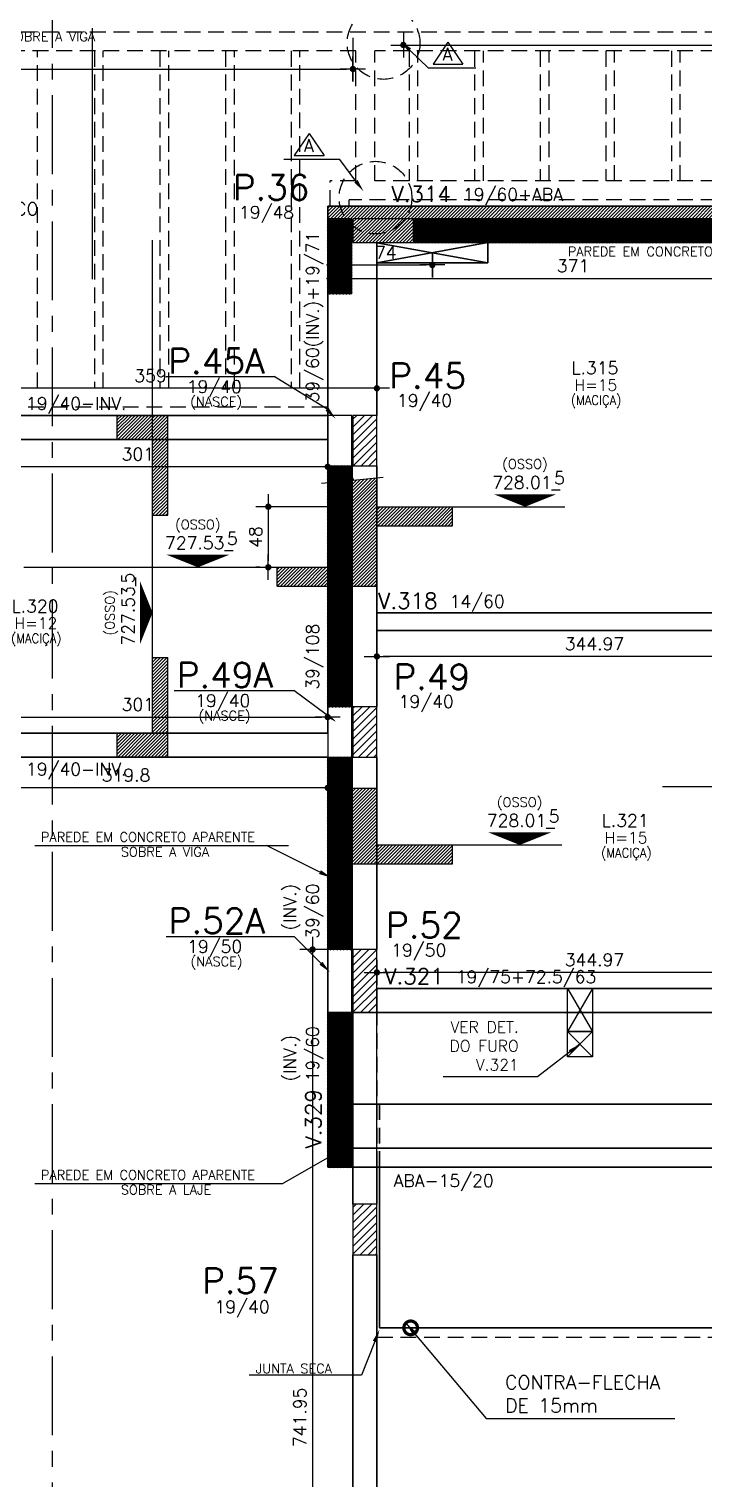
# Model space of a CAD drawing. Header units: inches. Extents: x 0 to 5940, y 0 to 4205.
# Drawn here: x 1329 to 1864, y 805 to 1955 of the extents above; entities that cross this region are included whole.
import ezdxf
from ezdxf.enums import TextEntityAlignment as Align

# ---------------------------------------------------------------- set-up
doc = ezdxf.new("R2010")
doc.units = ezdxf.units.IN
doc.header["$LTSCALE"] = 50
doc.header["$MEASUREMENT"] = 0
doc.linetypes.add('CENTER', pattern=[2, 1.25, -0.25, 0.25, -0.25])
doc.linetypes.add('HIDDEN', pattern=[0.375, 0.25, -0.125])
doc.layers.get('0').update_dxf_attribs({"color": 1})
for name, color, linetype in [('___HIDRAULICA', 30, 'Continuous'), ('CONTRA-FLECHA', 152, 'Continuous'), ('CORTE-FORMA', 1, 'Continuous'), ('CORTES', 2, 'Continuous'), ('COTA', 6, 'Continuous'), ('ESTRUTURA METALICA', 80, 'HIDDEN'), ('FO-HACHURA_PILAR-CONT', 252, 'Continuous'), ('FO-HACHURA_PILAR-MORRE', 252, 'Continuous'), ('FO-TEXTO-LAJES', 152, 'Continuous'), ('FO-TEXTO-VIGAS', 3, 'Continuous'), ('NIVEL', 3, 'Continuous'), ('P-C', 1, 'Continuous'), ('P-M', 7, 'Continuous'), ('P-N', 5, 'Continuous'), ('PAREDE', 191, 'Continuous'), ('SETAS', 8, 'Continuous'), ('TEXTO', 3, 'Continuous')]:
    doc.layers.add(name, color=color, linetype=linetype)
for name, color, linetype, lineweight in [('FO-Textos dos pilares', 3, 'Continuous', 20), ('FO-Vigas', 2, 'Continuous', 30), ('SEM LAJE', 8, 'Continuous', 30)]:
    doc.layers.add(name, color=color, linetype=linetype, lineweight=lineweight)
doc.styles.add('ROMANS', font='romans.shx')
doc.dimstyles.new('COTA_50', dxfattribs={"dimscale": 5, "dimtxt": 2, "dimasz": 1, "dimexe": 2, "dimexo": 1.5, "dimgap": 1, "dimtad": 1, "dimzin": 12, "dimdsep": 46, "dimtxsty": 'ROMANS', "dimblk1": 'COTA', "dimblk2": 'COTA', "dimsah": 1, "dimcen": -4, "dimdle": 1.5, "dimclrd": 6, "dimclre": 6, "dimclrt": 3, "dimadec": 0, "dimazin": 0, "dimtfac": 1, "dimtofl": 0, "dimtmove": 0, "dimatfit": 3, "dimldrblk": 'COTA', "dimfxl": 1, "dimtolj": 1, "dimtzin": 12, "dimarcsym": 0})
doc.dimstyles.new('NOTA', dxfattribs={"dimscale": 5, "dimtxt": 2, "dimasz": 2, "dimexe": 1.5, "dimexo": 2, "dimgap": 1, "dimtad": 1, "dimdec": 1, "dimzin": 12, "dimdsep": 46, "dimtxsty": 'ROMANS', "dimcen": 0.09, "dimclrd": 8, "dimclre": 8, "dimclrt": 3, "dimadec": 0, "dimazin": 0, "dimtfac": 1, "dimtdec": 1, "dimtofl": 0, "dimtmove": 0, "dimatfit": 3, "dimfxl": 1, "dimtolj": 1, "dimtzin": 12, "dimarcsym": 0})
pattern_1 = [(45, (-10928.0438, 9121.8574), (-3.0935922, 3.0935922), [])]
pattern_2 = [(45, (-10700.8234, 9121.8574), (-1.32582521, 1.32582521), [])]
pattern_3 = [(45, (-10708.8234, 9121.8574), (-1.32582521, 1.32582521), [])]

# ---------------------------------------------------------------- blocks, each defined once
blk = doc.blocks.new('COTA')
at = {"layer": 'COTA'}
for p, q in [((2, 0), (-2, 0)), ((0, -2), (0, 2))]:
    blk.add_line(p, q, dxfattribs=at)
at = {"layer": 'COTA', "const_width": 0.5}
blk.add_lwpolyline([(-0.25, 0, 1), (0.25, 0, 1)], format="xyb", close=True, dxfattribs=at)
blk = doc.blocks.new('*D163')
at = {"layer": 'CORTES', "color": 6, "lineweight": -2, "transparency": 16777216}
for p, q in [((1578.5, 1575.8), (1508.9, 1575.8)), ((1518.9, 1570.8), (1518.9, 1532.8)), ((1512.1, 1527.8), (1508.9, 1527.8))]:
    blk.add_line(p, q, dxfattribs=at)
at = {"layer": 'Defpoints', "color": 0, "transparency": 16777216}
for p in [(1586, 1575.8), (1518.9, 1527.8), (1519.6, 1527.8)]:
    blk.add_point(p, dxfattribs=at)
at = {"layer": 'CORTES', "color": 6, "lineweight": -2, "transparency": 16777216, "xscale": 5, "yscale": 5, "zscale": 5}
for p, rotation in [((1518.9, 1575.8), 90), ((1518.9, 1527.8), 270)]:
    blk.add_blockref('COTA', p, dxfattribs=dict(at, rotation=rotation))
at = {"layer": 'CORTES', "color": 3, "transparency": 16777216, "insert": (1508.9, 1551.8), "char_height": 10, "attachment_point": 5, "rotation": 90, "style": 'ROMANS'}
blk.add_mtext('\\A1;48', dxfattribs=at)
blk = doc.blocks.new('A$7E7C12FE37355')
at = {"layer": 'ESTRUTURA METALICA'}
for p, q in [((3305, 179), (3305, 9139)), ((3305, 9139), (3495, 9139)), ((3397, 179), (3397, 9139)), ((3400, 179), (3400, 9139)), ((3403, 179), (3403, 9139)), ((3495, 9139), (3495, 179)), ((871, 4617), (3397, 4617)), ((871, 4427), (871, 4617)), ((3397, 4617), (3397, 4427)), ((871, 4525), (3397, 4525)), ((871, 4522), (3397, 4522)), ((871, 4519), (3397, 4519)), ((3397, 4427), (871, 4427)), ((854, 190), (6704, 376)), ((6704, 376), (6710, 186)), ((857, 98), (6707, 284)), ((857, 95), (6707, 281)), ((857, 92), (6707, 278)), ((860, 0), (854, 190)), ((6710, 186), (860, 0)), ((3495, 179), (3305, 179))]:
    blk.add_line(p, q, dxfattribs=at)
blk = doc.blocks.new('*D384')
at = {"color": 6, "lineweight": -2, "transparency": 16777216}
for p, q in [((918.9, 1947.7), (918.9, 1912.9)), ((1586, 1947.7), (1586, 1912.9)), ((923.9, 1922.9), (1581, 1922.9))]:
    blk.add_line(p, q, dxfattribs=at)
at = {"layer": 'Defpoints', "color": 0, "transparency": 16777216}
for p in [(918.9, 1955.2), (1586, 1955.2), (1586, 1922.9)]:
    blk.add_point(p, dxfattribs=at)
at = {"color": 6, "lineweight": -2, "transparency": 16777216, "xscale": 5, "yscale": 5, "zscale": 5, "rotation": 180}
blk.add_blockref('COTA', (918.9, 1922.9), dxfattribs=at)
at = {"color": 6, "lineweight": -2, "transparency": 16777216, "xscale": 5, "yscale": 5, "zscale": 5}
blk.add_blockref('COTA', (1586, 1922.9), dxfattribs=at)
at = {"color": 3, "transparency": 16777216, "insert": (1252.5, 1932.9), "char_height": 10, "attachment_point": 5, "style": 'ROMANS'}
blk.add_mtext('\\A1;667.14', dxfattribs=at)
blk = doc.blocks.new('*D385')
at = {"color": 6, "lineweight": -2, "transparency": 16777216}
for p, q in [((1626, 1947.7), (1626, 1931.9)), ((2397.5, 1947.7), (2397.5, 1931.9)), ((1631, 1941.9), (2392.5, 1941.9))]:
    blk.add_line(p, q, dxfattribs=at)
at = {"layer": 'Defpoints', "color": 0, "transparency": 16777216}
for p in [(1626, 1955.2), (2397.5, 1955.2), (2397.5, 1941.9)]:
    blk.add_point(p, dxfattribs=at)
at = {"color": 6, "lineweight": -2, "transparency": 16777216, "xscale": 5, "yscale": 5, "zscale": 5, "rotation": 180}
blk.add_blockref('COTA', (1626, 1941.9), dxfattribs=at)
at = {"color": 6, "lineweight": -2, "transparency": 16777216, "xscale": 5, "yscale": 5, "zscale": 5}
blk.add_blockref('COTA', (2397.5, 1941.9), dxfattribs=at)
at = {"color": 3, "transparency": 16777216, "insert": (2011.8, 1951.9), "char_height": 10, "attachment_point": 5, "style": 'ROMANS'}
blk.add_mtext('\\A1;771.47', dxfattribs=at)
blk = doc.blocks.new('*D388')
at = {"color": 6, "lineweight": -2, "transparency": 16777216}
for p, q in [((1575, 1777.7), (1575, 1746.8)), ((1946, 1777.7), (1946, 1746.8)), ((1580, 1756.8), (1941, 1756.8))]:
    blk.add_line(p, q, dxfattribs=at)
at = {"layer": 'Defpoints', "color": 0, "transparency": 16777216}
for p in [(1575, 1785.2), (1946, 1785.2), (1946, 1756.8)]:
    blk.add_point(p, dxfattribs=at)
at = {"color": 6, "lineweight": -2, "transparency": 16777216, "xscale": 5, "yscale": 5, "zscale": 5, "rotation": 180}
blk.add_blockref('COTA', (1575, 1756.8), dxfattribs=at)
at = {"color": 6, "lineweight": -2, "transparency": 16777216, "xscale": 5, "yscale": 5, "zscale": 5}
blk.add_blockref('COTA', (1946, 1756.8), dxfattribs=at)
at = {"color": 3, "transparency": 16777216, "insert": (1760.5, 1766.8), "char_height": 10, "attachment_point": 5, "style": 'ROMANS'}
blk.add_mtext('\\A1;371', dxfattribs=at)
blk = doc.blocks.new('*D389')
at = {"color": 6, "lineweight": -2, "transparency": 16777216}
for p, q in [((1575, 1777.7), (1575, 1757.5)), ((1649, 1777.7), (1649, 1757.5)), ((1580, 1767.5), (1644, 1767.5))]:
    blk.add_line(p, q, dxfattribs=at)
at = {"layer": 'Defpoints', "color": 0, "transparency": 16777216}
for p in [(1575, 1785.2), (1649, 1785.2), (1649, 1767.5)]:
    blk.add_point(p, dxfattribs=at)
at = {"color": 6, "lineweight": -2, "transparency": 16777216, "xscale": 5, "yscale": 5, "zscale": 5, "rotation": 180}
blk.add_blockref('COTA', (1575, 1767.5), dxfattribs=at)
at = {"color": 6, "lineweight": -2, "transparency": 16777216, "xscale": 5, "yscale": 5, "zscale": 5}
blk.add_blockref('COTA', (1649, 1767.5), dxfattribs=at)
at = {"color": 3, "transparency": 16777216, "insert": (1612, 1777.5), "char_height": 10, "attachment_point": 5, "style": 'ROMANS'}
blk.add_mtext('\\A1;74', dxfattribs=at)
blk = doc.blocks.new('*D400')
at = {"color": 6, "lineweight": -2, "transparency": 16777216}
for p, q in [((1265, 1621.7), (1265, 1597.5)), ((1566, 1621.7), (1566, 1597.5)), ((1561, 1607.5), (1270, 1607.5))]:
    blk.add_line(p, q, dxfattribs=at)
at = {"layer": 'Defpoints', "color": 0, "transparency": 16777216}
for p in [(1265, 1629.2), (1566, 1629.2), (1265, 1607.5)]:
    blk.add_point(p, dxfattribs=at)
at = {"color": 6, "lineweight": -2, "transparency": 16777216, "xscale": 5, "yscale": 5, "zscale": 5, "rotation": 180}
blk.add_blockref('COTA', (1265, 1607.5), dxfattribs=at)
at = {"color": 6, "lineweight": -2, "transparency": 16777216, "xscale": 5, "yscale": 5, "zscale": 5}
blk.add_blockref('COTA', (1566, 1607.5), dxfattribs=at)
at = {"color": 3, "transparency": 16777216, "insert": (1415.5, 1617.5), "char_height": 10, "attachment_point": 5, "style": 'ROMANS'}
blk.add_mtext('\\A1;301', dxfattribs=at)
blk = doc.blocks.new('*D401')
at = {"color": 6, "lineweight": -2, "transparency": 16777216}
for p, q in [((1246, 1655.7), (1246, 1679.7)), ((1605, 1655.7), (1605, 1679.7)), ((1600, 1669.7), (1251, 1669.7))]:
    blk.add_line(p, q, dxfattribs=at)
at = {"layer": 'Defpoints', "color": 0, "transparency": 16777216}
for p in [(1246, 1669.7), (1246, 1648.2), (1605, 1648.2)]:
    blk.add_point(p, dxfattribs=at)
at = {"color": 6, "lineweight": -2, "transparency": 16777216, "xscale": 5, "yscale": 5, "zscale": 5, "rotation": 180}
blk.add_blockref('COTA', (1246, 1669.7), dxfattribs=at)
at = {"color": 6, "lineweight": -2, "transparency": 16777216, "xscale": 5, "yscale": 5, "zscale": 5}
blk.add_blockref('COTA', (1605, 1669.7), dxfattribs=at)
at = {"color": 3, "transparency": 16777216, "insert": (1425.5, 1679.7), "char_height": 10, "attachment_point": 5, "style": 'ROMANS'}
blk.add_mtext('\\A1;359', dxfattribs=at)
blk = doc.blocks.new('*D402')
at = {"color": 6, "lineweight": -2, "transparency": 16777216}
for p, q in [((1605, 1470.2), (1605, 1447.1)), ((1950, 1470.2), (1950, 1447.1)), ((1945, 1457.1), (1610, 1457.1))]:
    blk.add_line(p, q, dxfattribs=at)
at = {"layer": 'Defpoints', "color": 0, "transparency": 16777216}
for p in [(1605, 1477.7), (1950, 1477.7), (1605, 1457.1)]:
    blk.add_point(p, dxfattribs=at)
at = {"color": 6, "lineweight": -2, "transparency": 16777216, "xscale": 5, "yscale": 5, "zscale": 5, "rotation": 180}
blk.add_blockref('COTA', (1605, 1457.1), dxfattribs=at)
at = {"color": 6, "lineweight": -2, "transparency": 16777216, "xscale": 5, "yscale": 5, "zscale": 5}
blk.add_blockref('COTA', (1950, 1457.1), dxfattribs=at)
at = {"color": 3, "transparency": 16777216, "insert": (1777.5, 1467.1), "char_height": 10, "attachment_point": 5, "style": 'ROMANS'}
blk.add_mtext('\\A1;344.97', dxfattribs=at)
blk = doc.blocks.new('*D409')
at = {"color": 6, "lineweight": -2, "transparency": 16777216}
for p, q in [((1265, 1403.7), (1265, 1419)), ((1566, 1403.7), (1566, 1419)), ((1270, 1409), (1561, 1409))]:
    blk.add_line(p, q, dxfattribs=at)
at = {"layer": 'Defpoints', "color": 0, "transparency": 16777216}
for p in [(1566, 1409), (1265, 1396.2), (1566, 1396.2)]:
    blk.add_point(p, dxfattribs=at)
at = {"color": 6, "lineweight": -2, "transparency": 16777216, "xscale": 5, "yscale": 5, "zscale": 5, "rotation": 180}
blk.add_blockref('COTA', (1265, 1409), dxfattribs=at)
at = {"color": 6, "lineweight": -2, "transparency": 16777216, "xscale": 5, "yscale": 5, "zscale": 5}
blk.add_blockref('COTA', (1566, 1409), dxfattribs=at)
at = {"color": 3, "transparency": 16777216, "insert": (1415.5, 1419), "char_height": 10, "attachment_point": 5, "style": 'ROMANS'}
blk.add_mtext('\\A1;301', dxfattribs=at)
blk = doc.blocks.new('*D410')
at = {"color": 6, "lineweight": -2, "transparency": 16777216}
for p, q in [((1246.2, 1370), (1246.2, 1342.9)), ((1566, 1369.7), (1566, 1342.9)), ((1561, 1352.9), (1251.2, 1352.9))]:
    blk.add_line(p, q, dxfattribs=at)
at = {"layer": 'Defpoints', "color": 0, "transparency": 16777216}
for p in [(1246.2, 1377.5), (1566, 1377.2), (1246.2, 1352.9)]:
    blk.add_point(p, dxfattribs=at)
at = {"color": 6, "lineweight": -2, "transparency": 16777216, "xscale": 5, "yscale": 5, "zscale": 5, "rotation": 180}
blk.add_blockref('COTA', (1246.2, 1352.9), dxfattribs=at)
at = {"color": 6, "lineweight": -2, "transparency": 16777216, "xscale": 5, "yscale": 5, "zscale": 5}
blk.add_blockref('COTA', (1566, 1352.9), dxfattribs=at)
at = {"color": 3, "transparency": 16777216, "insert": (1406.1, 1362.9), "char_height": 10, "attachment_point": 5, "style": 'ROMANS'}
blk.add_mtext('\\A1;319.8', dxfattribs=at)
blk = doc.blocks.new('*D416')
at = {"color": 6, "lineweight": -2, "transparency": 16777216}
for p, q in [((1605, 1201.2), (1605, 1216.5)), ((1950, 1201.2), (1950, 1216.5)), ((1945, 1206.5), (1610, 1206.5))]:
    blk.add_line(p, q, dxfattribs=at)
at = {"layer": 'Defpoints', "color": 0, "transparency": 16777216}
for p in [(1605, 1206.5), (1605, 1193.7), (1950, 1193.7)]:
    blk.add_point(p, dxfattribs=at)
at = {"color": 6, "lineweight": -2, "transparency": 16777216, "xscale": 5, "yscale": 5, "zscale": 5, "rotation": 180}
blk.add_blockref('COTA', (1605, 1206.5), dxfattribs=at)
at = {"color": 6, "lineweight": -2, "transparency": 16777216, "xscale": 5, "yscale": 5, "zscale": 5}
blk.add_blockref('COTA', (1950, 1206.5), dxfattribs=at)
at = {"color": 3, "transparency": 16777216, "insert": (1777.5, 1216.5), "char_height": 10, "attachment_point": 5, "style": 'ROMANS'}
blk.add_mtext('\\A1;344.97', dxfattribs=at)
blk = doc.blocks.new('*D433')
at = {"color": 6, "lineweight": -2, "transparency": 16777216}
for p, q in [((1578.5, 1224.7), (1544, 1224.7)), ((1554, 1219.7), (1554, 487.7)), ((1578.5, 482.7), (1544, 482.7))]:
    blk.add_line(p, q, dxfattribs=at)
at = {"layer": 'Defpoints', "color": 0, "transparency": 16777216}
for p in [(1586, 1224.7), (1554, 482.7), (1586, 482.7)]:
    blk.add_point(p, dxfattribs=at)
at = {"color": 6, "lineweight": -2, "transparency": 16777216, "xscale": 5, "yscale": 5, "zscale": 5}
for p, rotation in [((1554, 1224.7), 90), ((1554, 482.7), 270)]:
    blk.add_blockref('COTA', p, dxfattribs=dict(at, rotation=rotation))
at = {"color": 3, "transparency": 16777216, "insert": (1544, 853.7), "char_height": 10, "attachment_point": 5, "rotation": 90, "style": 'ROMANS'}
blk.add_mtext('\\A1;741.95', dxfattribs=at)

msp = doc.modelspace()

# ---------------------------------------------------------------- hatches: boundary and pattern name
at = {"layer": 'CORTE-FORMA'}
h = msp.add_hatch(dxfattribs=at)
h.set_pattern_fill('ANSI31', color=70, scale=15)
h.set_pattern_definition(pattern_2)
h.paths.add_polyline_path([(1399.186, 1629.207), (1427.186, 1629.207), (1427.186, 1569.207), (1439.186, 1569.207), (1439.186, 1648.207), (1399.186, 1648.207)])
h = msp.add_hatch(dxfattribs=at)
h.set_pattern_fill('ANSI31', color=70, scale=15)
h.paths.add_polyline_path([(1605.024, 1598.641), (1566.024, 1594.844), (1566.024, 1527.761), (1526.024, 1527.761), (1526.024, 1512.761), (1605.024, 1512.761), (1605.024, 1560.761), (1665.024, 1560.761), (1665.024, 1575.761), (1605.024, 1575.761)])
h = msp.add_hatch(dxfattribs=at)
h.set_pattern_fill('ANSI31', color=70, scale=15)
h.set_pattern_definition(pattern_2)
h.paths.add_polyline_path([(1399.186, 1377.207), (1439.186, 1377.207), (1439.186, 1456.207), (1427.186, 1456.207), (1427.186, 1396.207), (1399.186, 1396.207)])
h = msp.add_hatch(dxfattribs=at)
h.set_pattern_fill('ANSI31', color=70, scale=15)
h.set_pattern_definition([(45, (-10708.8234, 9120.3575), (-1.32582521, 1.32582521), [])])
h.paths.add_polyline_path([(1566.024, 1352.582), (1566.024, 1292.582), (1665.024, 1292.582), (1665.024, 1307.582), (1605.024, 1307.582), (1605.024, 1352.582)])
at = {"layer": 'FO-HACHURA_PILAR-CONT'}
h = msp.add_hatch(dxfattribs=at)
h.set_pattern_fill('ANSI31', color=256, scale=15)
h.set_pattern_definition([(45, (-3800.2724, 9121.8574), (-1.3258252, 1.3258252), [])])
h.paths.add_polyline_path([(1633.991, 1785.207), (1633.991, 1794.707), (1633.991, 1804.207), (1609.991, 1804.207), (1585.991, 1804.207), (1585.991, 1794.707), (1585.991, 1785.207), (1609.991, 1785.207)])
at = {"layer": 'FO-HACHURA_PILAR-MORRE'}
h = msp.add_hatch(dxfattribs=at)
h.set_pattern_fill('ANSI31', color=256, scale=35)
h.set_pattern_definition(pattern_1)
h.paths.add_polyline_path([(1605.024, 1648.207), (1595.524, 1648.207), (1586.024, 1648.207), (1586.024, 1628.207), (1586.024, 1608.207), (1595.524, 1608.207), (1605.024, 1608.207), (1605.024, 1628.207)])
h = msp.add_hatch(dxfattribs=at)
h.set_pattern_fill('ANSI31', color=256, scale=35)
h.set_pattern_definition(pattern_1)
h.paths.add_polyline_path([(1605.024, 1417.207), (1595.524, 1417.207), (1586.024, 1417.207), (1586.024, 1397.207), (1586.024, 1377.207), (1595.524, 1377.207), (1605.024, 1377.207), (1605.024, 1397.207)])
h = msp.add_hatch(dxfattribs=at)
h.set_pattern_fill('ANSI31', color=256, scale=35)
h.set_pattern_definition(pattern_1)
h.paths.add_polyline_path([(1605.024, 1224.657), (1595.524, 1224.657), (1586.024, 1224.657), (1586.024, 1199.657), (1586.024, 1174.657), (1595.524, 1174.657), (1605.024, 1174.657), (1605.024, 1199.657)])
h = msp.add_hatch(dxfattribs=at)
h.set_pattern_fill('ANSI31', color=256, scale=35)
h.set_pattern_definition(pattern_1)
h.paths.add_polyline_path([(1605.024, 1022.707), (1595.524, 1022.707), (1586.024, 1022.707), (1586.024, 1002.707), (1586.024, 982.707), (1595.524, 982.707), (1605.024, 982.707), (1605.024, 1002.707)])
at = {"layer": 'PAREDE'}
h = msp.add_hatch(dxfattribs=at)
h.set_pattern_fill('ANSI31', color=256, scale=15)
h.paths.add_polyline_path([(2378.491, 1814.207), (1566.024, 1814.207), (1566.024, 1804.207), (1586.024, 1804.207), (1609.991, 1804.207), (1633.991, 1804.207), (1939.474, 1804.207), (1959.474, 1804.207), (1979.474, 1804.207), (2368.024, 1804.207), (2380.524, 1804.207), (2380.524, 1814.207)])
h.paths.add_polyline_path([(2927.525, 1814.207), (2397.491, 1814.207), (2395.524, 1814.207), (2395.524, 1804.207), (2408.024, 1804.207), (2820.024, 1804.207), (2927.525, 1804.207)])
h.paths.add_polyline_path([(3077.455, 1814.207), (2927.525, 1814.207), (2927.525, 1804.207), (3019.024, 1804.207), (3077.455, 1804.207)])
h.paths.add_polyline_path([(2395.524, 1814.207), (2380.524, 1814.207), (2380.524, 1804.207), (2388.024, 1804.207), (2395.524, 1804.207)])
at = {"layer": 'PAREDE', "linetype": 'Continuous', "lineweight": 50}
h = msp.add_hatch(dxfattribs=at)
h.set_pattern_fill('ANSI31', color=256, scale=15)
h.set_pattern_definition([(45, (-10709.8234, 9121.8574), (-1.32582521, 1.32582521), [])])
h.paths.add_polyline_path([(1585.024, 1804.207), (1585.024, 1744.707), (1566.024, 1744.707), (1566.024, 1804.207)])
h = msp.add_hatch(dxfattribs=at)
h.set_pattern_fill('ANSI31', color=256, scale=15)
h.set_pattern_definition(pattern_3)
h.paths.add_polyline_path([(1633.991, 1804.207), (1633.991, 1794.707), (1633.991, 1785.207), (1939.474, 1785.207), (1939.474, 1794.707), (1939.474, 1804.207)])
h = msp.add_hatch(dxfattribs=at)
h.set_pattern_fill('ANSI31', color=256, scale=15)
h.set_pattern_definition(pattern_3)
h.paths.add_polyline_path([(1585.024, 1608.207), (1575.524, 1608.207), (1566.024, 1608.207), (1566.024, 1417.207), (1575.524, 1417.207), (1585.024, 1417.207)])
h = msp.add_hatch(dxfattribs=at)
h.set_pattern_fill('ANSI31', color=256, scale=15)
h.set_pattern_definition(pattern_3)
h.paths.add_polyline_path([(1585.024, 1377.207), (1575.524, 1377.207), (1566.024, 1377.207), (1566.024, 1224.657), (1575.524, 1224.657), (1585.024, 1224.657)])
h = msp.add_hatch(dxfattribs=at)
h.set_pattern_fill('ANSI31', color=256, scale=15)
h.set_pattern_definition(pattern_3)
h.paths.add_polyline_path([(1585.024, 1174.657), (1575.524, 1174.657), (1566.024, 1174.657), (1566.024, 1052.17), (1585.024, 1052.17)])

# ---------------------------------------------------------------- linework, layer by layer
for points in [[(1633.991, 1785.207), (3898.491, 1785.207), (3898.491, 1804.207), (1633.991, 1804.207)], [(1265.024, 1629.207), (1566.024, 1629.207), (1566.024, 1648.207), (1265.024, 1648.207)], [(1605.024, 1477.707), (1949.991, 1477.707), (1949.991, 1491.707), (1605.024, 1491.707)], [(1265.024, 1396.207), (1566.024, 1396.207), (1566.024, 1377.207), (1265.024, 1377.207)], [(1605.024, 1174.67), (3885.491, 1174.67), (3885.491, 1193.67), (1605.024, 1193.67)], [(1586.024, 522.707), (1605.024, 522.707), (1605.024, 1174.67), (1586.024, 1174.67)]]:
    msp.add_lwpolyline(points, close=True)
at = {"layer": '___HIDRAULICA'}
for p, q in [((1756.024, 1193.67), (1776.024, 1193.67)), ((1756.024, 1159.707), (1756.024, 1193.67)), ((1776.024, 1193.67), (1776.024, 1159.707)), ((1756.024, 1159.707), (1776.024, 1159.707)), ((1756.024, 1139.707), (1756.024, 1159.707)), ((1776.024, 1159.707), (1756.024, 1159.707)), ((1776.024, 1159.707), (1776.024, 1139.707)), ((1776.024, 1139.707), (1756.024, 1139.707))]:
    msp.add_line(p, q, dxfattribs=at)
at = {"layer": '___HIDRAULICA', "color": 252}
for p, q in [((1756.024, 1193.67), (1776.024, 1159.707)), ((1776.024, 1193.67), (1756.024, 1159.707)), ((1756.024, 1159.707), (1776.024, 1139.707)), ((1776.024, 1159.707), (1756.024, 1139.707))]:
    msp.add_line(p, q, dxfattribs=at)
at = {"layer": 'CONTRA-FLECHA', "color": 90, "linetype": 'Continuous', "const_width": 2.56}
msp.add_lwpolyline([(1627.97, 920.854, 1), (1635.607, 928.491, 1)], format="xyb", close=True, dxfattribs=at)
at = {"layer": 'CORTE-FORMA', "color": 8}
for p, q in [((1379.186, 1955.172), (1379.186, 1756.199)), ((1427.186, 1629.207), (1427.186, 1787.066)), ((1665.024, 1575.761), (1754.09, 1575.761)), ((1427.186, 1456.207), (1427.186, 1569.207)), ((1325.024, 1527.761), (1526.024, 1527.761)), ((1831.539, 1354.082), (1889.991, 1354.082)), ((1665.024, 1307.582), (1751.517, 1307.582))]:
    msp.add_line(p, q, dxfattribs=at)
at = {"layer": 'CORTE-FORMA'}
for p, q in [((1399.186, 1629.207), (1399.186, 1648.207)), ((1399.186, 1648.207), (1439.186, 1648.207)), ((1439.186, 1569.207), (1439.186, 1648.207)), ((1399.186, 1629.207), (1427.186, 1629.207)), ((1427.186, 1569.207), (1427.186, 1629.207)), ((1605.024, 1575.761), (1605.024, 1598.641)), ((1566.024, 1594.844), (1566.024, 1560.761)), ((1605.024, 1575.761), (1665.024, 1575.761)), ((1566.024, 1527.761), (1566.024, 1560.761)), ((1566.024, 1560.761), (1566.024, 1560.761)), ((1605.024, 1560.761), (1665.024, 1560.761)), ((1605.024, 1560.761), (1605.024, 1512.761)), ((1526.024, 1527.761), (1566.024, 1527.761)), ((1526.024, 1512.761), (1605.024, 1512.761)), ((1427.186, 1396.207), (1427.186, 1456.207)), ((1439.186, 1377.207), (1439.186, 1456.207)), ((1399.186, 1377.207), (1399.186, 1396.207)), ((1399.186, 1396.207), (1427.186, 1396.207)), ((1399.186, 1377.207), (1439.186, 1377.207)), ((1566.024, 1352.582), (1605.024, 1352.582)), ((1566.024, 1352.582), (1566.024, 1292.582)), ((1605.024, 1307.582), (1605.024, 1352.582)), ((1605.024, 1307.582), (1665.024, 1307.582)), ((1566.024, 1292.582), (1665.024, 1292.582))]:
    msp.add_line(p, q, dxfattribs=at)
at = {"layer": 'CORTE-FORMA', "color": 70}
for p, q in [((1665.024, 1560.761), (1665.024, 1575.761)), ((1427.186, 1569.207), (1439.186, 1569.207)), ((1526.024, 1512.761), (1526.024, 1527.761)), ((1427.186, 1456.207), (1439.186, 1456.207)), ((1665.024, 1292.582), (1665.024, 1307.582))]:
    msp.add_line(p, q, dxfattribs=at)
msp.add_lwpolyline([(1561.024, 1594.357), (1584.634, 1596.656), (1585.524, 1594.114), (1585.524, 1599.37), (1586.415, 1596.829), (1610.024, 1599.127)], dxfattribs=at)
at = {"layer": 'COTA', "color": 8}
for p, q in [((1437.711, 1678.944), (1523.6, 1678.944)), ((1565.524, 1653.094), (1523.6, 1678.944)), ((1444.378, 1429.956), (1539.102, 1429.956)), ((1564.681, 1411.118), (1539.102, 1429.956)), ((1333.768, 1307.177), (1534.978, 1307.177)), ((1559.863, 1286.084), (1517.497, 1307.177)), ((1438.002, 1235.011), (1539.392, 1235.011)), ((1560.679, 1213.77), (1539.392, 1235.011)), ((1567.949, 1060.684), (1530.532, 1039.236)), ((1333.768, 1039.236), (1530.532, 1039.236)), ((1603.33, 913.883), (1592.793, 887.169)), ((1592.793, 887.169), (1503.618, 887.169))]:
    msp.add_line(p, q, dxfattribs=at)
for points in [[(1564.282, 1651.982), (1572.195, 1645.645), (1566.765, 1654.206)], [(1563.693, 1409.776), (1572.733, 1405.188), (1565.669, 1412.46)], [(1559.12, 1284.592), (1568.815, 1281.628), (1560.606, 1287.576)], [(1559.502, 1212.59), (1567.758, 1206.707), (1561.856, 1214.95)], [(1568.778, 1059.238), (1576.625, 1065.657), (1567.121, 1062.13)], [(1604.881, 913.271), (1606.999, 923.185), (1601.78, 914.494)]]:
    msp.add_solid(points, dxfattribs=at)
at = {"layer": 'ESTRUTURA METALICA', "linetype": 'HIDDEN'}
for p, q in [((2927.525, 1952.207), (937.874, 1952.207)), ((1588.271, 1937.207), (937.831, 1937.207)), ((1336.024, 1669.707), (1336.024, 1937.207)), ((1381.024, 1937.207), (1381.024, 1669.707)), ((1388.024, 1669.707), (1388.024, 1937.207)), ((1433.024, 1937.207), (1433.024, 1669.707)), ((1440.024, 1669.707), (1440.024, 1937.207)), ((1485.024, 1937.207), (1485.024, 1669.707)), ((1492.024, 1669.707), (1492.024, 1937.207)), ((1537.024, 1937.207), (1537.024, 1669.707)), ((1544.024, 1669.707), (1544.024, 1937.207)), ((1588.271, 1834.207), (1588.272, 1937.207)), ((1603.271, 1834.207), (1603.271, 1937.207)), ((2380.524, 1937.207), (1603.271, 1937.207)), ((1630.524, 1937.207), (1630.524, 1834.207)), ((1637.524, 1834.207), (1637.524, 1937.207)), ((1682.524, 1937.207), (1682.524, 1834.207)), ((1689.524, 1834.207), (1689.524, 1937.207)), ((1734.524, 1937.207), (1734.524, 1834.207)), ((1741.524, 1834.207), (1741.524, 1937.207)), ((1786.524, 1937.207), (1786.524, 1834.207)), ((1793.524, 1834.207), (1793.524, 1937.207)), ((1838.524, 1937.207), (1838.524, 1834.207)), ((1845.524, 1834.207), (1845.524, 1937.207)), ((1568.024, 1814.207), (1568.024, 1834.207)), ((1588.271, 1834.207), (1568.024, 1834.207)), ((2380.524, 1834.207), (1603.271, 1834.207)), ((1583.024, 1814.207), (1583.024, 1819.207)), ((2380.524, 1819.207), (1583.024, 1819.207)), ((1566.524, 1669.707), (936.987, 1669.707)), ((1566.024, 1654.707), (936.987, 1654.707)), ((1605.024, 917.172), (3289.454, 917.172)), ((1605.024, 917.172), (3289.454, 917.172))]:
    msp.add_line(p, q, dxfattribs=at)
at = {"layer": 'FO-Vigas'}
for p, q in [((1566.024, 1648.207), (1566.024, 1814.207)), ((1566.024, 1814.207), (2378.491, 1814.207)), ((1605.024, 1648.207), (1605.024, 1785.207)), ((1633.991, 1785.207), (1939.474, 1785.207)), ((1693.024, 1785.207), (1693.024, 1769.207)), ((1265.024, 1648.207), (1566.024, 1648.207)), ((1265.024, 1629.207), (1566.024, 1629.207)), ((1566.024, 1396.207), (1566.024, 1629.207)), ((1605.024, 1608.207), (1605.024, 1417.207)), ((1949.991, 1491.707), (1605.024, 1491.707)), ((1949.991, 1477.707), (1605.024, 1477.707)), ((1265.024, 1396.207), (1566.024, 1396.207)), ((1265.024, 1377.207), (1566.024, 1377.207)), ((1566.024, 1052.17), (1566.024, 1377.207)), ((1605.024, 1224.657), (1605.024, 1377.207)), ((1949.991, 1193.67), (1605.024, 1193.67)), ((1566.024, 1174.67), (1586.024, 1174.67)), ((1585.024, 1052.17), (1585.024, 1174.657)), ((1949.991, 1174.67), (1605.024, 1174.67)), ((3706.024, 1102.17), (1585.024, 1102.17)), ((3706.024, 1067.17), (1585.024, 1067.17)), ((3725.024, 1052.17), (1566.024, 1052.17)), ((1586.024, 1022.707), (1586.024, 1052.17)), ((1605.024, 1022.707), (1605.024, 1052.17)), ((1607.024, 924.672), (1607.024, 1052.17)), ((1586.024, 522.707), (1586.024, 982.707)), ((1605.024, 522.707), (1605.024, 982.707)), ((1607.024, 924.672), (3328.991, 924.672))]:
    msp.add_line(p, q, dxfattribs=at)
at = {"layer": 'FO-Vigas', "linetype": 'HIDDEN'}
for p, q in [((1633.991, 1804.207), (1939.474, 1804.207)), ((1586.024, 1052.17), (1586.024, 1174.657)), ((1605.024, 1052.17), (1605.024, 1174.67)), ((1607.024, 1052.17), (1607.024, 1102.17))]:
    msp.add_line(p, q, dxfattribs=at)
at = {"layer": 'FO-Vigas', "flags": 128}
msp.add_lwpolyline([(1693.024, 1769.207), (1605.024, 1769.207)], dxfattribs=at)
at = {"layer": 'NIVEL', "color": 1}
for points in [[(1722.536, 1575.761, 0, 50, 0), (1722.536, 1585.761, 50, 50, 0)], [(1463.098, 1527.761, 0, 50, 0), (1463.098, 1537.761, 50, 50, 0)], [(1427.186, 1491.79, 0, 50, 0), (1417.186, 1491.79, 50, 50, 0)], [(1718.27, 1307.582, 0, 50, 0), (1718.27, 1317.582, 50, 50, 0)]]:
    msp.add_lwpolyline(points, format="xyseb", dxfattribs=at)
at = {"layer": 'P-C'}
msp.add_lwpolyline([(1633.991, 1785.207), (1633.991, 1794.707), (1633.991, 1804.207), (1609.991, 1804.207), (1585.991, 1804.207), (1585.991, 1794.707), (1585.991, 1785.207), (1609.991, 1785.207), (1633.991, 1785.207)], close=True, dxfattribs=at)
at = {"layer": 'P-M'}
for points in [[(1605.024, 1648.207), (1595.524, 1648.207), (1586.024, 1648.207), (1586.024, 1628.207), (1586.024, 1608.207), (1595.524, 1608.207), (1605.024, 1608.207), (1605.024, 1628.207), (1605.024, 1648.207)], [(1605.024, 1417.207), (1595.524, 1417.207), (1586.024, 1417.207), (1586.024, 1397.207), (1586.024, 1377.207), (1595.524, 1377.207), (1605.024, 1377.207), (1605.024, 1397.207), (1605.024, 1417.207)], [(1605.024, 1224.657), (1595.524, 1224.657), (1586.024, 1224.657), (1586.024, 1199.657), (1586.024, 1174.657), (1595.524, 1174.657), (1605.024, 1174.657), (1605.024, 1199.657), (1605.024, 1224.657)], [(1605.024, 1022.707), (1595.524, 1022.707), (1586.024, 1022.707), (1586.024, 1002.707), (1586.024, 982.707), (1595.524, 982.707), (1605.024, 982.707), (1605.024, 1002.707), (1605.024, 1022.707)]]:
    msp.add_lwpolyline(points, close=True, dxfattribs=at)
at = {"layer": 'P-N'}
for points in [[(1585.024, 1648.207), (1575.524, 1648.207), (1566.024, 1648.207), (1566.024, 1628.207), (1566.024, 1608.207), (1575.524, 1608.207), (1585.024, 1608.207), (1585.024, 1628.207), (1585.024, 1648.207)], [(1585.024, 1417.207), (1575.524, 1417.207), (1566.024, 1417.207), (1566.024, 1397.207), (1566.024, 1377.207), (1575.524, 1377.207), (1585.024, 1377.207), (1585.024, 1397.207), (1585.024, 1417.207)], [(1585.024, 1224.657), (1575.524, 1224.657), (1566.024, 1224.657), (1566.024, 1199.657), (1566.024, 1174.657), (1575.524, 1174.657), (1585.024, 1174.657), (1585.024, 1199.657), (1585.024, 1224.657)]]:
    msp.add_lwpolyline(points, close=True, dxfattribs=at)
at = {"layer": 'PAREDE'}
for p, q in [((1566.024, 1744.707), (1566.024, 1804.207)), ((1585.024, 1804.207), (1566.024, 1804.207)), ((1585.024, 1744.707), (1585.024, 1804.207)), ((1643.297, 1804.207), (1939.474, 1804.207)), ((1939.474, 1785.207), (1643.297, 1785.207)), ((1585.024, 1648.207), (1566.024, 1648.207))]:
    msp.add_line(p, q, dxfattribs=at)
at = {"layer": 'PAREDE', "linetype": 'Continuous', "lineweight": 50}
for p, q in [((1585.024, 1417.207), (1585.024, 1608.207)), ((1585.024, 1224.657), (1585.024, 1377.207)), ((1585.024, 1052.17), (1585.024, 1174.657))]:
    msp.add_line(p, q, dxfattribs=at)
at = {"layer": 'PAREDE', "flags": 128}
msp.add_lwpolyline([(1585.024, 1744.707), (1566.024, 1744.707)], dxfattribs=at)
at = {"layer": 'SEM LAJE'}
for p, q in [((1605.024, 1769.207), (1693.024, 1785.207)), ((1693.024, 1769.207), (1605.024, 1785.015))]:
    msp.add_line(p, q, dxfattribs=at)
at = {"layer": 'TEXTO', "color": 8, "linetype": 'CENTER'}
msp.add_line((1347.894, 439.564), (1347.894, 3797.333), dxfattribs=at)
at = {"layer": 'TEXTO', "color": 210, "linetype": 'Continuous'}
for p, q in [((1661.31, 1944.237), (1649.513, 1926.683)), ((1661.31, 1944.237), (1673.108, 1926.683)), ((1649.513, 1926.683), (1673.108, 1926.683)), ((1551.307, 1871.81), (1539.509, 1854.255)), ((1551.307, 1871.81), (1563.104, 1854.255)), ((1539.509, 1854.255), (1563.104, 1854.255))]:
    msp.add_line(p, q, dxfattribs=at)
at = {"layer": 'TEXTO', "color": 8}
for p, q in [((1630.992, 1937.995), (1645.999, 1923.507)), ((1683.355, 1923.507), (1645.999, 1923.507)), ((1575.54, 1851.08), (1531.217, 1851.08)), ((1588.359, 1833.985), (1575.54, 1851.08))]:
    msp.add_line(p, q, dxfattribs=at)
at = {"layer": 'TEXTO', "color": 210, "linetype": 'HIDDEN'}
for centre in [(1610.292, 1943.482), (1603.93, 1820.906)]:
    msp.add_circle(centre, 28.791, dxfattribs=at)
at = {"layer": 'TEXTO', "color": 8}
for points in [[(1632.15, 1939.194), (1629.835, 1936.796), (1623.798, 1944.941)], [(1587.026, 1832.986), (1589.693, 1834.985), (1594.359, 1825.985)]]:
    msp.add_solid(points, dxfattribs=at)

# ---------------------------------------------------------------- block references
at = {"xscale": 0.1, "yscale": 0.1, "zscale": 0.1}
msp.add_blockref('A$7E7C12FE37355', (915.761, 463.537), dxfattribs=at)

# ---------------------------------------------------------------- texts
at = {"color": 3, "insert": (1717.448, 1148.22), "char_height": 9, "attachment_point": 6, "style": 'ROMANS'}
msp.add_mtext('{\\C4;VER DET. \\PDO FURO\\PV.321}', dxfattribs=at)
at = {"layer": 'CONTRA-FLECHA', "color": 90, "insert": (1706.602, 872.344), "char_height": 11, "attachment_point": 4, "style": 'ROMANS'}
msp.add_mtext('{\\Fromans.shx;CONTRA-FLECHA\\PDE 15mm}', dxfattribs=at)
at = {"layer": 'FO-TEXTO-LAJES', "style": 'ROMANS'}
for s, p in [('L.315', (1759.211, 1680.884)), ('L.320', (1315.308, 1491.968)), ('L.321', (1783.164, 1321.951))]:
    msp.add_text(s, height=10, dxfattribs=at).set_placement(p)
at = {"layer": 'FO-TEXTO-LAJES', "color": 3, "style": 'ROMANS'}
for s, p in [('H=15', (1761.638, 1667.803)), ('H=12', (1317.735, 1478.886)), ('H=15', (1785.591, 1308.87))]:
    msp.add_text(s, height=9, dxfattribs=at).set_placement(p)
at = {"layer": 'FO-TEXTO-LAJES', "color": 4, "style": 'ROMANS', "width": 0.9}
for p in [(1758.893, 1656.585), (1314.99, 1467.668), (1782.846, 1297.652)]:
    msp.add_text('(MACIÇA)', height=7.5, dxfattribs=at).set_placement(p)
at = {"layer": 'FO-TEXTO-VIGAS', "style": 'ROMANS'}
for s, height, p in [('PAREDE EM CONCRETO APARENTE SOBRE A VIGA', 7.5, (1136.72, 1944.856)), ('19/60+ABA', 10, (1673.212, 1818.32)), ('PAREDE EM CONCRETO APARENTE SOBRE A VIGA', 7.5, (1756.368, 1774.454)), ('19/40-INV.', 10, (1326.75, 1652.713)), ('14/60', 10, (1662.619, 1495.758)), ('19/40-INV.', 10, (1326.75, 1362.713)), ('PAREDE EM CONCRETO APARENTE', 7.5, (1338.609, 1310.131)), ('SOBRE A VIGA', 7.5, (1401.949, 1298.412)), ('19/75+72.5/63', 10, (1667.53, 1198.057)), ('PAREDE EM CONCRETO APARENTE', 7.5, (1338.609, 1042.19)), ('ABA-15/20', 10, (1618.346, 1036.414)), ('SOBRE A LAJE', 7.5, (1401.949, 1030.472))]:
    msp.add_text(s, height=height, dxfattribs=at).set_placement(p)
at = {"layer": 'FO-TEXTO-VIGAS', "color": 1, "style": 'ROMANS'}
for s, p in [('V.314', (1616.605, 1817.5)), ('V.318', (1606.011, 1494.937)), ('V.321', (1610.922, 1197.237))]:
    msp.add_text(s, height=12.5, dxfattribs=at).set_placement(p)
at = {"layer": 'FO-TEXTO-VIGAS', "style": 'ROMANS'}
for s, p in [('39/60(INV.)+19/71', (1559.04, 1658.563)), ('39/108', (1559.04, 1430.758)), ('(INV.)', (1540.914, 1239.927)), ('39/60', (1559.04, 1233.247)), ('19/60', (1559.04, 1120.163)), ('(INV.)', (1540.914, 1120.163))]:
    msp.add_text(s, height=10, rotation=90, dxfattribs=at).set_placement(p)
at = {"layer": 'FO-TEXTO-VIGAS', "color": 1, "style": 'ROMANS'}
msp.add_text('V.329', height=12.5, rotation=90, dxfattribs=at).set_placement((1560.873, 1066.925))
at = {"layer": 'FO-Textos dos pilares', "color": 1, "style": 'ROMANS'}
for s, p in [('P.36', (1490.737, 1818.959)), ('P.', (1490.737, 1818.959)), ('P.45A', (1439.606, 1681.396)), ('P.45', (1614.811, 1669.692)), ('P.49A', (1446.273, 1432.408)), ('P.49', (1618.158, 1430.975)), ('P.52A', (1439.897, 1237.462)), ('P.52', (1612.228, 1233.92)), ('P.57', (1466.384, 951.997))]:
    msp.add_text(s, height=20, dxfattribs=at).set_placement(p)
at = {"layer": 'FO-Textos dos pilares', "color": 3, "style": 'ROMANS'}
for s, p in [('19/48', (1495.649, 1804.267)), ('19/40', (1454.225, 1665.994)), ('19/40', (1620.914, 1655)), ('19/40', (1460.892, 1417.006)), ('19/40', (1622.276, 1416.283)), ('19/50', (1454.516, 1222.061)), ('19/50', (1616.345, 1219.228)), ('19/40', (1476.274, 936.343))]:
    msp.add_text(s, height=10, dxfattribs=at).set_placement(p)
at = {"layer": 'FO-Textos dos pilares', "color": 4, "style": 'ROMANS'}
for p in [(1457, 1655.363), (1463.667, 1406.375), (1457.291, 1211.429)]:
    msp.add_text('(NASCE)', height=7.5, dxfattribs=at).set_placement(p)
at = {"layer": 'NIVEL', "color": 4, "style": 'ROMANS'}
for p in [(1722.432, 1605.918), (1462.994, 1557.918), (1718.165, 1337.739)]:
    msp.add_text('(OSSO)', height=7.5, dxfattribs=at).set_placement(p, align=Align.CENTER)
at = {"layer": 'NIVEL', "color": 3, "style": 'ROMANS'}
for s, p in [('728.01_', (1723.424, 1590.114)), ('5', (1749.83, 1593.654)), ('5', (1490.392, 1545.654)), ('727.53_', (1463.986, 1542.114)), ('5', (1745.564, 1325.476)), ('728.01_', (1719.157, 1321.935))]:
    msp.add_text(s, height=10, dxfattribs=at).set_placement(p, align=Align.CENTER)
for s, p in [('5', (1412.585, 1519.24)), ('727.53_', (1412.833, 1492.678))]:
    msp.add_text(s, height=10, rotation=90, dxfattribs=at).set_placement(p, align=Align.CENTER)
at = {"layer": 'NIVEL', "color": 4, "style": 'ROMANS'}
msp.add_text('(OSSO)', height=7.5, rotation=90, dxfattribs=at).set_placement((1397.029, 1491.686), align=Align.CENTER)
at = {"layer": 'TEXTO', "color": 210, "linetype": 'HIDDEN', "style": 'ROMANS'}
for p in [(1657.167, 1929.593), (1547.164, 1857.165)]:
    msp.add_text('A', height=10, dxfattribs=at).set_placement(p)
at = {"layer": 'TEXTO', "color": 3, "style": 'ROMANS'}
msp.add_text('PERGOLADO METÁLICO', height=10, dxfattribs=at).set_placement((1189.663, 1807.01))
at = {"layer": 'TEXTO', "color": 4, "style": 'ROMANS'}
msp.add_text('JUNTA SECA', height=7.5, dxfattribs=at).set_placement((1508.969, 888.631))

# ---------------------------------------------------------------- dimensions: what is measured, and where the dimension line sits
for base, p1, p2, picture, middle in [((1586.024, 1922.939), (918.883, 1955.207), (1586.024, 1955.172), '*D384', (1252.454, 1932.939)), ((2397.491, 1941.938), (1626.024, 1955.172), (2397.491, 1955.172), '*D385', (2011.758, 1951.938)), ((1945.991, 1756.84), (1574.991, 1785.207), (1945.991, 1785.207), '*D388', (1760.491, 1766.84)), ((1648.991, 1767.47), (1574.991, 1785.207), (1648.991, 1785.207), '*D389', (1611.991, 1777.47)), ((1246.024, 1669.707), (1605.024, 1648.207), (1246.024, 1648.207), '*D401', (1425.524, 1679.707)), ((1265.024, 1607.548), (1566.024, 1629.207), (1265.024, 1629.207), '*D400', (1415.524, 1617.548)), ((1605.024, 1457.143), (1949.991, 1477.707), (1605.024, 1477.707), '*D402', (1777.508, 1467.143)), ((1566.024, 1409.038), (1265.024, 1396.207), (1566.024, 1396.207), '*D409', (1415.524, 1419.038)), ((1246.228, 1352.87), (1566.024, 1377.207), (1246.228, 1377.478), '*D410', (1406.126, 1362.87)), ((1605.024, 1206.504), (1949.991, 1193.67), (1605.024, 1193.67), '*D416', (1777.508, 1216.504))]:
    dim = msp.add_linear_dim(base=base, p1=p1, p2=p2, dimstyle='COTA_50')
    dim.commit()
    dim.dimension.update_dxf_attribs({"geometry": picture, "text_midpoint": middle})
dim = msp.add_linear_dim(base=(1554.023, 482.707), p1=(1586.024, 1224.657), p2=(1586.024, 482.707), angle=90, dimstyle='COTA_50')
dim.commit()
dim.dimension.update_dxf_attribs({"geometry": '*D433', "text_midpoint": (1544.023, 853.682)})
at = {"layer": 'CORTES'}
dim = msp.add_linear_dim(base=(1518.916, 1527.761), p1=(1586.024, 1575.761), p2=(1519.632, 1527.761), angle=90, dimstyle='COTA_50', dxfattribs=at)
dim.commit()
dim.dimension.update_dxf_attribs({"geometry": '*D163', "text_midpoint": (1508.916, 1551.761)})

# ---------------------------------------------------------------- leaders
at = {"layer": 'CONTRA-FLECHA', "color": 8, "annotation_type": 0, "has_hookline": 1, "hookline_direction": 0, "text_width": 134.619}
msp.add_leader([(1627.97, 928.491), (1691.602, 852.677), (1701.602, 852.677)], dimstyle='NOTA', dxfattribs=at)
at = {"layer": 'SETAS', "annotation_type": 0, "has_hookline": 1, "hookline_direction": 1, "text_width": 60}
msp.add_leader([(1766.024, 1149.707), (1732.448, 1123.72), (1722.448, 1123.72)], dimstyle='NOTA', dxfattribs=at)

doc.saveas('drawing.dxf')
